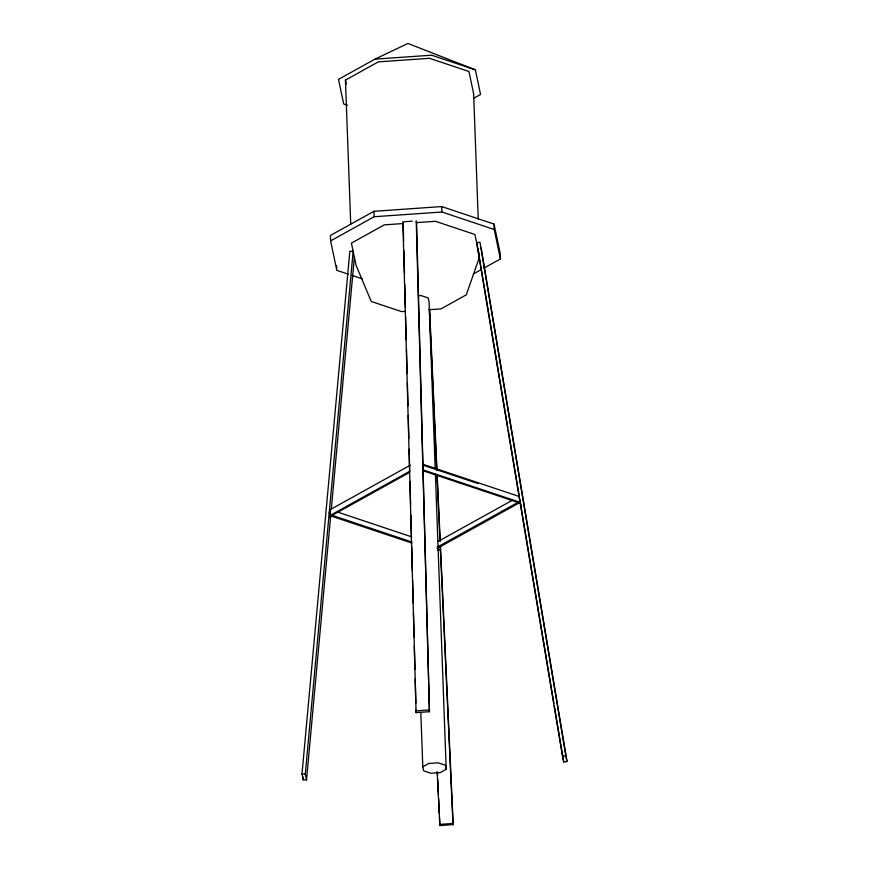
<?xml version="1.0" encoding="UTF-8"?>
<svg xmlns="http://www.w3.org/2000/svg" width="869" height="869" viewBox="0 0 869 869"><rect width="100%" height="100%" fill="white"/><g stroke="black" fill="none" stroke-linecap="round" stroke-linejoin="round"><path stroke-width="1.3" d="M301.988 774.04L349.827 251.26L353.151 251.315L305.301 774.094L306.529 779.906L303.205 779.851L301.988 774.04L305.301 774.094M303.205 779.851L303.455 777.147M306.529 779.906L330.698 515.817M331.306 509.082L354.367 257.126M330.448 510.722L329.84 515.61L411.906 543.049M479.156 258.006L466.295 294.841L440.996 308.886L429.188 309.701M473.507 98.382L480.557 94.471L475.386 69.835L407.941 43.45L374.941 59.146L338.508 79.361L343.689 103.998L347.546 105.29M350.728 224.202L345.449 80.1L378.319 61.862L429.471 58.299L468.956 71.508L473.627 93.733L478.222 218.977M483.935 268.097L500.414 258.951L500.218 253.52L494.026 224.072L441.724 206.572L373.952 211.297L330.416 235.456L330.611 240.887L336.803 270.335L348.273 274.18M330.611 240.887L374.159 216.729L441.93 212.014L494.222 229.503L500.414 258.951M473.344 273.974L481.578 269.401M410.211 465.241L330.22 509.625L329.84 515.61L331.122 515.958L409.31 472.573M409.212 471.563L329.84 515.61L330.904 514.926L411.689 541.941M438.128 541.441L512.243 500.327M437.15 547.198L518.891 501.847L520.183 502.358L519.173 496.471L422.606 464.176M437.259 548.372L520.183 502.358L422.736 469.771M422.801 766.806L428.808 763.471L438.15 762.819L445.362 765.231L446.21 769.293L440.214 772.617L430.872 773.269L423.659 770.857L422.801 766.806L420.824 712.623M520.183 502.358L519.108 502.869L422.942 470.705M562.493 756.193L565.795 755.682L567.012 761.494L563.72 762.004L562.493 756.193L476.657 242.712L479.949 242.201L565.795 755.682M374.941 59.146L431.632 55.203L475.386 69.835M404.215 221.736L412.232 221.182M403.651 241.115L403.183 223.55L384.294 224.865L351.424 243.103L356.094 265.327L371.226 301.456L401.619 311.623L405.551 311.352M403.183 223.55L402.879 221.834L416.088 712.623L429.449 711.7L416.24 220.9L416.555 222.616L435.456 221.302L474.93 234.5L479.351 255.562M418.347 295.732L421.02 295.547L428.232 297.958L429.08 302.021L435.184 468.608M437.715 550.066L440.387 549.881M415.773 710.907L429.134 709.984M439.573 824.399L452.934 823.464L453.227 824.616L439.866 825.55L437.15 771.574M352.108 275.451L362.308 278.873M422.812 465.111L478.189 483.631M337.954 512.199L411.352 536.749M519.575 499.458L520.792 505.258M345.449 80.1L346.264 84.021M329.221 512.699L330.448 518.511M481.176 248.013L567.012 761.494M477.874 248.523L507.833 427.711M508.278 430.383L519.227 495.906M520.129 501.25L553.879 703.162M554.324 705.834L563.72 762.004M429.558 308.593L436.955 469.771M437.194 475.191L440.246 541.55M440.431 545.613L453.227 824.616M429.329 308.799L436.716 469.966M436.966 475.386L439.953 540.399M440.203 545.819L452.934 823.464M437.433 772.726L437.563 775.441M437.748 779.504L438.432 794.396M438.617 798.459L439.301 813.362M439.486 817.425L439.866 825.55M494.026 224.072L494.222 229.503M441.724 206.572L441.93 212.014M435.391 474.029L446.21 769.293M373.952 211.297L374.159 216.729M336.64 265.99L336.716 268.163M416.555 222.616L429.449 711.7M403.9 250.565L404.509 273.539M404.791 284.348L405.399 307.311M405.649 316.772L406.247 339.736M406.496 349.197L407.137 373.518M407.387 382.968L407.995 405.942M408.245 415.393L408.854 438.367M409.136 449.175L409.744 472.139M409.994 481.6L410.602 504.563M410.885 515.371L411.493 538.346M411.7 546.449L412.341 570.77M412.59 580.22L413.199 603.195M413.448 612.645L414.089 636.966M414.339 646.427L414.947 669.391M415.197 678.852L415.838 703.173M416.012 709.93L416.088 712.623"/></g></svg>
